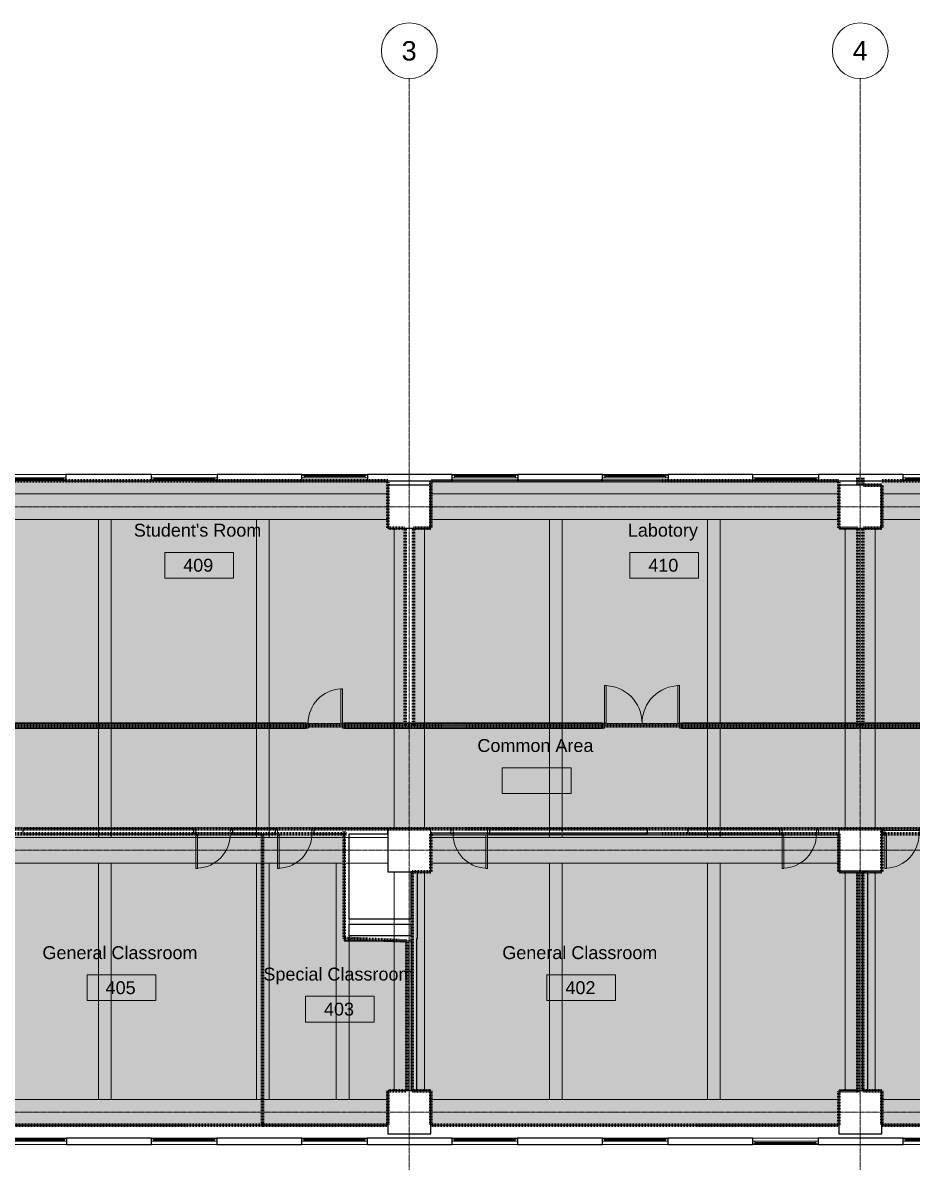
# Model space of a CAD drawing. Header units: millimetres. Extents: x -67365 to 30970, y -17720 to 25093.
# Drawn here: x -36155 to -15445, y -1436 to 25093 of the extents above; entities that cross this region are included whole.
import ezdxf

# ---------------------------------------------------------------- set-up
doc = ezdxf.new("R2010")
doc.units = ezdxf.units.MM
doc.linetypes.add('網格線', pattern=[22.225, 12.7, -3.175, 3.175, -3.175])
doc.linetypes.add('虛線', pattern=[6.35, 3.175, -3.175])
for name, color, linetype, lineweight in [('_房間分隔_', 4, '虛線', 70), ('_線_', 92, 'Continuous', 9), ('_超出_', 135, 'Continuous', 18), ('A-AREA-IDEN', 2, 'Continuous', 9), ('A-AREA-PATT', 32, 'Continuous', 9), ('A-DOOR', 31, 'Continuous', 9), ('A-DOOR-FRAM', 31, 'Continuous', 18), ('A-FLOR', 192, 'Continuous', 18), ('A-GLAZ', 151, 'Continuous', 9), ('A-WALL', 113, 'Continuous', 9), ('S-COLS', 52, 'Continuous', 18), ('S-GRID', 1, 'Continuous', 9), ('S-GRID-IDEN', 1, 'Continuous', 9)]:
    doc.layers.add(name, color=color, linetype=linetype, lineweight=lineweight)
doc.styles.add('Microsoft Sans Serif_1', font='micross.ttf', dxfattribs={"height": 450})
doc.styles.add('Microsoft Sans Serif_2', font='micross.ttf', dxfattribs={"height": 300})

# ---------------------------------------------------------------- blocks, each defined once
blk = doc.blocks.new('混凝土柱-矩形 - 100 x 100cm-193502-4F')
at = {"layer": 'S-COLS', "color": 55, "lineweight": 25}
for p, q in [((500, 500), (-500, 500)), ((-500, 500), (-500, -500)), ((500, -500), (500, 500)), ((-500, -500), (500, -500))]:
    blk.add_line(p, q, dxfattribs=at)
at = {"layer": 'S-COLS', "color": 135}
for p, q in [((-500, -500), (-500, 500)), ((-500, 500), (500, 500)), ((500, 500), (500, -500)), ((500, -500), (-500, -500))]:
    blk.add_line(p, q, dxfattribs=at)
blk = doc.blocks.new('固定窗-矩形- _2_ - 139_5 x 152_5 cm-884118-4F')
at = {"layer": 'A-GLAZ'}
for p, q in [((762.5, 0), (-762.5, 0)), ((-762.5, -60), (-762.5, 0)), ((-710.1, 0), (710.1, 0)), ((-710.1, -60), (-710.1, 0)), ((-762.5, -60), (762.5, -60)), ((710.1, -25), (-710.1, -25)), ((-710.1, -35), (-710.1, -25)), ((-710.1, -35), (710.1, -35)), ((710.1, -60), (-710.1, -60)), ((710.1, -60), (710.1, 0)), ((710.1, -35), (710.1, -25)), ((762.5, -60), (762.5, 0))]:
    blk.add_line(p, q, dxfattribs=at)
at = {"layer": 'A-GLAZ', "lineweight": 18}
for p, q in [((-710.1, 0), (-762.5, 0)), ((-762.5, 0), (-762.5, -60)), ((-710.1, -60), (-710.1, 0)), ((-762.5, -60), (-710.1, -60)), ((710.1, -25), (-710.1, -25)), ((-710.1, -25), (-710.1, -35)), ((-710.1, -35), (710.1, -35)), ((762.5, 0), (710.1, 0)), ((710.1, 0), (710.1, -60)), ((710.1, -35), (710.1, -25)), ((710.1, -60), (762.5, -60)), ((762.5, -60), (762.5, 0))]:
    blk.add_line(p, q, dxfattribs=at)
blk = doc.blocks.new('單開-矩形- _1_ - 90 x 210 cm-579825-4F')
at = {"layer": 'A-DOOR', "lineweight": 18}
for p, q in [((-400, -650), (-400, 150)), ((-400, 150), (-360, 150)), ((-360, 150), (-360, -650)), ((-360, -650), (-400, -650))]:
    blk.add_line(p, q, dxfattribs=at)
at = {"layer": 'A-DOOR'}
blk.add_arc((-400, 150), 800, 272.866, 0, dxfattribs=at)
at = {"layer": 'A-DOOR-FRAM'}
for p, q in [((-450, 150), (-450, 270)), ((-450, 270), (-400, 270)), ((-400, 270), (-400, 150)), ((450, 270), (400, 270)), ((400, 270), (400, 150)), ((450, 150), (450, 270)), ((-400, 150), (-450, 150)), ((400, 150), (450, 150))]:
    blk.add_line(p, q, dxfattribs=at)
blk = doc.blocks.new('雙開-矩形- _1_ - 185 x 210 cm-948230-4F')
at = {"layer": 'A-DOOR', "lineweight": 18}
for p, q in [((-835, 935), (-875, 935)), ((-875, 935), (-875, 60)), ((-835, 60), (-835, 935)), ((835, 60), (835, 935)), ((835, 935), (875, 935)), ((875, 935), (875, 60)), ((-875, 60), (-835, 60)), ((875, 60), (835, 60))]:
    blk.add_line(p, q, dxfattribs=at)
at = {"layer": 'A-DOOR'}
for centre, start, end in [((-875, 60), 360, 90), ((875, 60), 90, 180)]:
    blk.add_arc(centre, 875, start, end, dxfattribs=at)
at = {"layer": 'A-DOOR-FRAM'}
for p, q in [((-925, 60), (-925, -60)), ((-875, 60), (-925, 60)), ((-875, -60), (-875, 60)), ((875, -60), (875, 60)), ((875, 60), (925, 60)), ((925, 60), (925, -60)), ((-925, -60), (-875, -60)), ((925, -60), (875, -60))]:
    blk.add_line(p, q, dxfattribs=at)
blk = doc.blocks.new('單開-矩形- _1_ - 90 x 210 cm-948374-4F')
at = {"layer": 'A-DOOR', "lineweight": 18}
for p, q in [((-360, 650), (-400, 650)), ((-400, 650), (-400, -150)), ((-360, -150), (-360, 650)), ((-400, -150), (-360, -150))]:
    blk.add_line(p, q, dxfattribs=at)
at = {"layer": 'A-DOOR'}
blk.add_arc((-400, -150), 800, 360, 87.134, dxfattribs=at)
at = {"layer": 'A-DOOR-FRAM'}
for p, q in [((-450, -150), (-450, -270)), ((-400, -150), (-450, -150)), ((-400, -270), (-400, -150)), ((400, -270), (400, -150)), ((400, -150), (450, -150)), ((450, -150), (450, -270)), ((-450, -270), (-400, -270)), ((450, -270), (400, -270))]:
    blk.add_line(p, q, dxfattribs=at)
blk = doc.blocks.new('柱線 - 網格標頭符號-圓形-24584-4F')
at = {"layer": 'S-GRID-IDEN'}
blk.add_circle((0, 0), 6.5, dxfattribs=at)
blk = doc.blocks.new('房間編號標籤 - 房間編號-158586-4F')
at = {"layer": 'A-AREA-IDEN'}
for p, q in [((-8, 3), (-8, -3)), ((-8, 3), (8, 3)), ((8, 3), (8, -3)), ((-8, -3), (8, -3))]:
    blk.add_line(p, q, dxfattribs=at)

msp = doc.modelspace()

# ---------------------------------------------------------------- hatches: boundary and pattern name
at = {"layer": 'A-AREA-PATT'}
for color, points in [(112, [(-30575, 8726), (-27255, 8726), (-27255, 13326), (-27655, 13326), (-27655, 14426), (-37155, 14426), (-37155, 13326), (-37590, 13326), (-37590, 8726), (-37155, 8726)]), (40, [(-17155, 8726), (-16715, 8726), (-16715, 13326), (-17155, 13326), (-17155, 14426), (-26655, 14426), (-26655, 13326), (-27055, 13326), (-27055, 8726), (-21394, 8726)]), (30, [(-6175, 8726), (-5508, 8726), (-5508, 13326), (-6655, 13326), (-6655, 14426), (-16155, 14426), (-16155, 13326), (-16595, 13326), (-16595, 8726), (-6655, 8726)]), (254, [(6040, 4836), (6345, 4836), (6345, 6151), (6533, 6151), (6533, 7951), (6345, 7951), (6345, 9376), (4845, 9386), (4845, 8276), (3845, 8276), (3845, 9392), (-2980, 9436), (-2980, 9451), (-5320, 9451), (-5320, 8726), (-48186, 8726), (-48186, 6326), (-3232, 6326), (-3232, 4931), (-1975, 4931), (-1975, 4896), (2895, 4836)]), (1, [(-37155, -574), (-30575, -574), (-30575, 6206), (-37155, 6206), (-37155, 5338), (-37540, 5338), (-37540, 226), (-37205, 226), (-37205, -574)]), (30, [(-27655, -574), (-27655, 226), (-27215, 226), (-27215, 3716), (-28302, 3761), (-28300, 3776), (-28610, 3776), (-28610, 3774), (-28675, 3776), (-28675, 6206), (-30575, 6206), (-30575, -574), (-29832, -574)]), (1, [(-17155, -574), (-17155, 226), (-16715, 226), (-16715, 5326), (-17155, 5326), (-17155, 6206), (-26655, 6206), (-26655, 5326), (-27042, 5326), (-27042, 226), (-26655, 226), (-26655, -574), (-21394, -574)]), (1, [(-9923, -574), (-9923, 6206), (-16155, 6206), (-16155, 5326), (-16542, 5326), (-16542, 226), (-16155, 226), (-16155, -574), (-9925, -574)])]:
    msp.add_hatch(color=color, dxfattribs=at).paths.add_polyline_path(points)

# ---------------------------------------------------------------- linework, layer by layer
at = {"layer": '_房間分隔_'}
for p, q in [((-37155, 14426), (-27655, 14426)), ((-27655, 14426), (-27655, 13326)), ((-26655, 13326), (-26655, 14426)), ((-26655, 14426), (-17155, 14426)), ((-17155, 14426), (-17155, 13326)), ((-16715, 14501), (-16715, 14326)), ((-16595, 14501), (-16595, 14326)), ((-16595, 14326), (-16155, 14326)), ((-16155, 14426), (-6655, 14426)), ((-16155, 14326), (-16155, 13826)), ((-16155, 13326), (-16155, 13826)), ((-27655, 13326), (-27255, 13326)), ((-27255, 13326), (-27255, 8726)), ((-27055, 13326), (-27055, 8726)), ((-27055, 13326), (-26655, 13326)), ((-17155, 13326), (-16715, 13326)), ((-16715, 13326), (-16715, 8726)), ((-16595, 13326), (-16595, 8726)), ((-16595, 13326), (-16155, 13326)), ((-5320, 8726), (-48186, 8726)), ((-5320, 8726), (-48186, 8726)), ((-48186, 8726), (-5320, 8726)), ((-48186, 6326), (-3285, 6326)), ((-5358, 6326), (-48186, 6326)), ((-37155, 6206), (-30575, 6206)), ((-28615, 6206), (-30575, 6206)), ((-30575, 6206), (-30575, 26)), ((-28675, 3776), (-28675, 6266)), ((-26655, 6206), (-17155, 6206)), ((-26655, 5326), (-26655, 6206)), ((-17155, 6206), (-17155, 5326)), ((-16155, 5326), (-16155, 6326)), ((-16155, 6206), (-13255, 6206)), ((-27092, 226), (-27092, 5326)), ((-27092, 5326), (-26655, 5326)), ((-17155, 5326), (-16155, 5326)), ((-16715, 5326), (-16715, 176)), ((-16596, 5326), (-16596, 226)), ((-27215, 3716), (-28675, 3776)), ((-27215, 226), (-27215, 3716)), ((-30575, 26), (-30575, -574)), ((-27655, -574), (-27655, 226)), ((-27655, 226), (-27215, 226)), ((-26655, 226), (-27092, 226)), ((-26655, -574), (-26655, 226)), ((-17155, 226), (-16715, 226)), ((-17155, 226), (-17155, -574)), ((-16155, 226), (-16596, 226)), ((-16155, -574), (-16155, 226)), ((-30575, -574), (-37205, -574)), ((-30575, -574), (-27655, -574)), ((-17155, -574), (-26655, -574)), ((-9923, -574), (-16155, -574))]:
    msp.add_line(p, q, dxfattribs=at)
at = {"layer": '_線_'}
msp.add_line((-16155, 6284), (-15195, 6284), dxfattribs=at)
at = {"layer": '_超出_', "color": 7, "lineweight": 9}
for p, q in [((-48953, 14576), (-5358, 14576)), ((-5395, 14426), (-48803, 14426)), ((-35150, 14576), (-35150, 14576)), ((-33155, 14576), (-33155, 14576)), ((-31630, 14576), (-31630, 14576)), ((-29655, 14576), (-29655, 14576)), ((-28130, 14576), (-28130, 14576)), ((-26655, 14326), (-27655, 14326)), ((-27655, 14326), (-27655, 14126)), ((-27655, 13326), (-27655, 14326)), ((-27655, 14326), (-26655, 14326)), ((-26655, 14126), (-26655, 14326)), ((-26655, 14326), (-26655, 13326)), ((-26155, 14576), (-26155, 14576)), ((-24630, 14576), (-24630, 14576)), ((-22655, 14576), (-22655, 14576)), ((-21130, 14576), (-21130, 14576)), ((-19155, 14576), (-19155, 14576)), ((-17630, 14576), (-17630, 14576)), ((-16155, 14326), (-17155, 14326)), ((-17155, 14326), (-17155, 14126)), ((-17155, 13326), (-17155, 14326)), ((-17155, 14326), (-16155, 14326)), ((-16155, 14126), (-16155, 14326)), ((-16155, 14326), (-16155, 13326)), ((-15655, 14576), (-15655, 14576)), ((-27655, 14126), (-37155, 14126)), ((-37155, 14126), (-27655, 14126)), ((-27655, 14126), (-27655, 13526)), ((-17155, 14126), (-26655, 14126)), ((-26655, 13526), (-26655, 14126)), ((-26655, 14126), (-17155, 14126)), ((-17155, 14126), (-17155, 13526)), ((-6655, 14126), (-16155, 14126)), ((-16155, 13526), (-16155, 14126)), ((-16155, 14126), (-6655, 14126)), ((-37155, 13526), (-34395, 13526)), ((-37155, 13526), (-27655, 13526)), ((-34395, 13526), (-34395, 6126)), ((-34395, 13526), (-34395, 6126)), ((-34395, 13526), (-34095, 13526)), ((-34095, 13526), (-30715, 13526)), ((-34095, 6126), (-34095, 13526)), ((-34095, 13526), (-34095, 6126)), ((-30715, 13526), (-30715, 6126)), ((-30715, 13526), (-30715, 6126)), ((-30715, 13526), (-30415, 13526)), ((-30415, 13526), (-27655, 13526)), ((-30415, 6126), (-30415, 13526)), ((-30415, 13526), (-30415, 6126)), ((-27655, 13526), (-27655, 13326)), ((-27655, 13326), (-27505, 13326)), ((-26655, 13326), (-27655, 13326)), ((-27505, 13326), (-27505, 6326)), ((-27505, 13326), (-26805, 13326)), ((-27505, 6326), (-27505, 13326)), ((-26805, 6326), (-26805, 13326)), ((-26805, 6326), (-26805, 13326)), ((-26805, 13326), (-26655, 13326)), ((-26655, 13526), (-23895, 13526)), ((-26655, 13526), (-17155, 13526)), ((-26655, 13326), (-26655, 13526)), ((-23895, 13526), (-23895, 6126)), ((-23895, 13526), (-23895, 6126)), ((-23895, 13526), (-23595, 13526)), ((-23595, 13526), (-20215, 13526)), ((-23595, 6126), (-23595, 13526)), ((-23595, 13526), (-23595, 6126)), ((-20215, 13526), (-20215, 6126)), ((-20215, 13526), (-20215, 6126)), ((-20215, 13526), (-19915, 13526)), ((-19915, 13526), (-17155, 13526)), ((-19915, 6126), (-19915, 13526)), ((-19915, 13526), (-19915, 6126)), ((-17155, 13526), (-17155, 13326)), ((-17155, 13326), (-17005, 13326)), ((-16155, 13326), (-17155, 13326)), ((-17005, 13326), (-17005, 6326)), ((-17005, 13326), (-16305, 13326)), ((-17005, 6326), (-17005, 13326)), ((-16305, 6326), (-16305, 13326)), ((-16305, 6326), (-16305, 13326)), ((-16305, 13326), (-16155, 13326)), ((-16155, 13526), (-13395, 13526)), ((-16155, 13526), (-6655, 13526)), ((-16155, 13326), (-16155, 13526)), ((-34395, 6126), (-37155, 6126)), ((-37155, 6126), (-27655, 6126)), ((-34095, 6126), (-34395, 6126)), ((-30715, 6126), (-34095, 6126)), ((-30415, 6126), (-30715, 6126)), ((-27655, 6126), (-30415, 6126)), ((-27505, 6326), (-27655, 6326)), ((-27655, 6326), (-27655, 6126)), ((-27655, 5326), (-27655, 6326)), ((-27655, 6326), (-26655, 6326)), ((-27655, 6126), (-27655, 5526)), ((-26805, 6326), (-27505, 6326)), ((-26655, 6326), (-26805, 6326)), ((-26655, 6126), (-26655, 6326)), ((-26655, 6326), (-26655, 5326)), ((-23895, 6126), (-26655, 6126)), ((-26655, 5526), (-26655, 6126)), ((-26655, 6126), (-17155, 6126)), ((-23595, 6126), (-23895, 6126)), ((-20215, 6126), (-23595, 6126)), ((-19915, 6126), (-20215, 6126)), ((-17155, 6126), (-19915, 6126)), ((-17005, 6326), (-17155, 6326)), ((-17155, 6326), (-17155, 6126)), ((-17155, 5326), (-17155, 6326)), ((-17155, 6326), (-16155, 6326)), ((-17155, 6126), (-17155, 5526)), ((-16305, 6326), (-17005, 6326)), ((-16155, 6326), (-16305, 6326)), ((-16155, 5326), (-16155, 6326)), ((-16155, 6326), (-16155, 5326)), ((-37155, 5526), (-34395, 5526)), ((-37155, 5526), (-27655, 5526)), ((-34395, 5526), (-34395, 26)), ((-34395, 5526), (-34095, 5526)), ((-34395, 26), (-34395, 5526)), ((-34095, 5526), (-30715, 5526)), ((-34095, 26), (-34095, 5526)), ((-34095, 26), (-34095, 5526)), ((-30715, 5526), (-30715, 26)), ((-30715, 5526), (-30715, 26)), ((-30715, 5526), (-30415, 5526)), ((-30415, 5526), (-28855, 5526)), ((-30415, 26), (-30415, 5526)), ((-30415, 5526), (-30415, 26)), ((-28855, 5526), (-28855, 26)), ((-28855, 5526), (-28855, 26)), ((-28855, 5526), (-28555, 5526)), ((-28555, 5526), (-27655, 5526)), ((-28555, 26), (-28555, 5526)), ((-28555, 5526), (-28555, 26)), ((-27655, 5526), (-27655, 5326)), ((-27655, 5326), (-27505, 5326)), ((-26655, 5326), (-27655, 5326)), ((-27505, 5326), (-27505, 226)), ((-27505, 5326), (-26805, 5326)), ((-27505, 226), (-27505, 5326)), ((-26805, 226), (-26805, 5326)), ((-26805, 226), (-26805, 5326)), ((-26805, 5326), (-26655, 5326)), ((-26655, 5526), (-23895, 5526)), ((-26655, 5526), (-17155, 5526)), ((-26655, 5326), (-26655, 5526)), ((-23895, 5526), (-23895, 26)), ((-23895, 5526), (-23895, 26)), ((-23895, 5526), (-23595, 5526)), ((-23595, 5526), (-20215, 5526)), ((-23595, 26), (-23595, 5526)), ((-23595, 5526), (-23595, 26)), ((-20215, 5526), (-20215, 26)), ((-20215, 5526), (-20215, 26)), ((-20215, 5526), (-19915, 5526)), ((-19915, 5526), (-17155, 5526)), ((-19915, 26), (-19915, 5526)), ((-19915, 5526), (-19915, 26)), ((-17155, 5526), (-17155, 5326)), ((-17155, 5326), (-17005, 5326)), ((-16155, 5326), (-17155, 5326)), ((-17005, 5326), (-17005, 226)), ((-17005, 5326), (-16305, 5326)), ((-17005, 226), (-17005, 5326)), ((-16305, 226), (-16305, 5326)), ((-16305, 226), (-16305, 5326)), ((-16305, 5326), (-16155, 5326)), ((-34395, 26), (-37155, 26)), ((-37155, 26), (-27655, 26)), ((-34095, 26), (-34395, 26)), ((-30715, 26), (-34095, 26)), ((-30415, 26), (-30715, 26)), ((-28855, 26), (-30415, 26)), ((-28555, 26), (-28855, 26)), ((-27655, 26), (-28555, 26)), ((-26655, 226), (-27655, 226)), ((-27655, 226), (-27655, 26)), ((-27655, -774), (-27655, 226)), ((-27655, 226), (-26655, 226)), ((-27655, 26), (-27655, -574)), ((-27505, 226), (-26805, 226)), ((-26805, 226), (-27505, 226)), ((-26655, -774), (-26655, 226)), ((-26655, 226), (-26655, -774)), ((-23895, 26), (-26655, 26)), ((-26655, 26), (-26655, -574)), ((-26655, -574), (-26655, 26)), ((-26655, 26), (-17155, 26)), ((-23595, 26), (-23895, 26)), ((-20215, 26), (-23595, 26)), ((-19915, 26), (-20215, 26)), ((-17155, 26), (-19915, 26)), ((-17005, 226), (-17155, 226)), ((-17155, 226), (-17155, 26)), ((-17155, -774), (-17155, 226)), ((-17155, 226), (-16155, 226)), ((-17155, 26), (-17155, -574)), ((-16305, 226), (-17005, 226)), ((-16155, 226), (-16305, 226)), ((-16155, 26), (-16155, 226)), ((-16155, 226), (-16155, -774)), ((-13395, 26), (-16155, 26)), ((-16155, -574), (-16155, 26)), ((-16155, 26), (-6655, 26)), ((-37155, -574), (-27655, -574)), ((-37155, -574), (-27655, -574)), ((-27655, -574), (-27655, -774)), ((-27655, -774), (-26655, -774)), ((-26655, -774), (-27655, -774)), ((-26655, -574), (-17155, -574)), ((-26655, -574), (-17155, -574)), ((-17155, -574), (-17155, -774)), ((-17155, -774), (-16155, -774)), ((-16155, -774), (-17155, -774)), ((-16155, -574), (-6655, -574)), ((-16155, -574), (-6655, -574)), ((-16155, -774), (-16155, -574)), ((-9953, -1024), (-48953, -1024)), ((-48804, -874), (-9803, -874)), ((-35135, -874), (-35135, -874)), ((-33160, -874), (-33160, -874)), ((-31635, -874), (-31635, -874)), ((-29660, -874), (-29660, -874)), ((-28135, -874), (-28135, -874)), ((-26160, -874), (-26160, -874)), ((-24635, -874), (-24635, -874)), ((-22660, -874), (-22660, -874)), ((-21135, -874), (-21135, -874)), ((-19160, -874), (-19160, -874)), ((-17635, -874), (-17635, -874)), ((-15660, -874), (-15660, -874))]:
    msp.add_line(p, q, dxfattribs=at)
at = {"layer": 'A-FLOR', "color": 135}
for p, q in [((-47160, 14426), (-7150, 14426)), ((-9803, -874), (-48804, -874))]:
    msp.add_line(p, q, dxfattribs=at)
at = {"layer": 'A-WALL'}
for p, q in [((-7150, 14576), (-47160, 14576)), ((-16135, 6326), (-16135, 6206)), ((-16135, 6326), (-16135, 6326)), ((-16135, 6206), (-16135, 6206)), ((-47140, -874), (-9803, -874)), ((-47140, -1024), (-10615, -1024))]:
    msp.add_line(p, q, dxfattribs=at)
at = {"layer": 'A-WALL', "lineweight": 25}
for p, q in [((-33155, 14576), (-35150, 14576)), ((-35150, 14576), (-35150, 14426)), ((-35150, 14426), (-33155, 14426)), ((-33155, 14426), (-33155, 14576)), ((-29655, 14576), (-31630, 14576)), ((-31630, 14576), (-31630, 14426)), ((-31630, 14426), (-29655, 14426)), ((-29655, 14426), (-29655, 14576)), ((-26155, 14576), (-28130, 14576)), ((-28130, 14576), (-28130, 14426)), ((-28130, 14426), (-26155, 14426)), ((-26155, 14426), (-26155, 14576)), ((-22655, 14576), (-24630, 14576)), ((-24630, 14576), (-24630, 14426)), ((-24630, 14426), (-22655, 14426)), ((-22655, 14426), (-22655, 14576)), ((-19155, 14576), (-21130, 14576)), ((-21130, 14576), (-21130, 14426)), ((-21130, 14426), (-19155, 14426)), ((-19155, 14426), (-19155, 14576)), ((-15655, 14576), (-17630, 14576)), ((-17630, 14576), (-17630, 14426)), ((-17630, 14426), (-15655, 14426)), ((-15655, 14426), (-15655, 14576)), ((-29561, 8786), (-37811, 8786)), ((-29561, 8666), (-29561, 8786)), ((-22661, 8786), (-28661, 8786)), ((-28661, 8786), (-28661, 8666)), ((-22661, 8666), (-22661, 8786)), ((-15211, 8786), (-20811, 8786)), ((-20811, 8786), (-20811, 8666)), ((-37811, 8666), (-29561, 8666)), ((-28661, 8666), (-22661, 8666)), ((-20811, 8666), (-15211, 8666)), ((-32175, 6326), (-36155, 6326)), ((-36155, 6326), (-36155, 6206)), ((-36155, 6206), (-32175, 6206)), ((-32175, 6206), (-32175, 6326)), ((-30275, 6326), (-31275, 6326)), ((-31275, 6326), (-31275, 6206)), ((-31275, 6206), (-30275, 6206)), ((-30275, 6206), (-30275, 6326)), ((-27655, 6326), (-29375, 6326)), ((-29375, 6326), (-29375, 6206)), ((-29375, 6206), (-28675, 6206)), ((-28675, 6206), (-28675, 3716)), ((-28555, 4226), (-28555, 6206)), ((-28555, 6206), (-27655, 6206)), ((-27655, 6206), (-27655, 6326)), ((-21610, 6326), (-25285, 6326)), ((-25285, 6326), (-25285, 6206)), ((-25285, 6206), (-21610, 6206)), ((-21610, 6206), (-21610, 6326)), ((-18525, 6326), (-20670, 6326)), ((-20670, 6326), (-20670, 6206)), ((-20670, 6206), (-18525, 6206)), ((-18525, 6206), (-18525, 6326)), ((-16135, 6326), (-16155, 6326)), ((-16155, 6326), (-16155, 6206)), ((-16155, 6206), (-16135, 6206)), ((-16135, 6206), (-16135, 6326)), ((-27117, 5326), (-27117, 4226)), ((-26967, 5326), (-27117, 5326)), ((-26967, 3776), (-26967, 5326)), ((-16602, 5326), (-16602, 226)), ((-16482, 5326), (-16602, 5326)), ((-16482, 226), (-16482, 5326)), ((-27117, 4226), (-28555, 4226)), ((-28555, 3836), (-28555, 4106)), ((-28555, 4106), (-27117, 4106)), ((-27117, 4106), (-27117, 3836)), ((-28675, 3716), (-27102, 3716)), ((-27117, 3836), (-28555, 3836)), ((-27102, 3716), (-27102, 226)), ((-26982, 226), (-26982, 3776)), ((-26982, 3776), (-26967, 3776)), ((-27102, 226), (-26982, 226)), ((-16602, 226), (-16482, 226)), ((-33160, -874), (-35135, -874)), ((-35135, -874), (-35135, -1024)), ((-35135, -1024), (-33160, -1024)), ((-33160, -1024), (-33160, -874)), ((-29660, -874), (-31635, -874)), ((-31635, -874), (-31635, -1024)), ((-31635, -1024), (-29660, -1024)), ((-29660, -1024), (-29660, -874)), ((-26160, -874), (-28135, -874)), ((-28135, -874), (-28135, -1024)), ((-28135, -1024), (-26160, -1024)), ((-26160, -1024), (-26160, -874)), ((-22660, -874), (-24635, -874)), ((-24635, -874), (-24635, -1024)), ((-24635, -1024), (-22660, -1024)), ((-22660, -1024), (-22660, -874)), ((-19160, -874), (-21135, -874)), ((-21135, -874), (-21135, -1024)), ((-21135, -1024), (-19160, -1024)), ((-19160, -1024), (-19160, -874)), ((-15660, -874), (-17635, -874)), ((-17635, -874), (-17635, -1024)), ((-17635, -1024), (-15660, -1024)), ((-15660, -1024), (-15660, -874))]:
    msp.add_line(p, q, dxfattribs=at)
at = {"layer": 'S-GRID', "linetype": '網格線'}
for p, q in [((-27155, -17720), (-27155, 23793)), ((-16655, -17720), (-16655, 23793)), ((-67365, 13826), (18953, 13826)), ((-67365, 8776), (18953, 8776)), ((-67365, 5826), (18953, 5826)), ((-67365, -274), (18953, -274))]:
    msp.add_line(p, q, dxfattribs=at)

# ---------------------------------------------------------------- block references
at = {"layer": 'A-AREA-IDEN', "xscale": 99.99999999999993, "yscale": 99.99999999999993, "zscale": 99.99999999999993}
for p in [(-32051, 12462), (-21222, 12462), (-24190, 7448), (-33858, 2626), (-23151, 2626), (-28773, 2127)]:
    msp.add_blockref('房間編號標籤 - 房間編號-158586-4F', p, dxfattribs=at)
at = {"layer": 'A-DOOR'}
for name, p, rotation in [('單開-矩形- _1_ - 90 x 210 cm-579825-4F', (-29111, 8936), 180), ('單開-矩形- _1_ - 90 x 210 cm-948374-4F', (-25735, 6056), 180), ('單開-矩形- _1_ - 90 x 210 cm-579825-4F', (-15685, 6056), 8.537736462515939e-07)]:
    msp.add_blockref(name, p, dxfattribs=dict(at, rotation=rotation))
for name, p in [('雙開-矩形- _1_ - 185 x 210 cm-948230-4F', (-21736, 8726)), ('單開-矩形- _1_ - 90 x 210 cm-579825-4F', (-31725, 6056)), ('單開-矩形- _1_ - 90 x 210 cm-579825-4F', (-29825, 6056)), ('單開-矩形- _1_ - 90 x 210 cm-579825-4F', (-18075, 6056))]:
    msp.add_blockref(name, p, dxfattribs=at)
at = {"layer": 'A-GLAZ'}
for p in [(-35913, 14501), (-32393, 14501), (-18393, 14501), (-14893, 14501), (-18398, -949)]:
    msp.add_blockref('固定窗-矩形- _2_ - 139_5 x 152_5 cm-884118-4F', p, dxfattribs=at)
at = {"layer": 'A-GLAZ', "rotation": 180}
for p in [(-28893, 14501), (-25393, 14501), (-21893, 14501), (-35898, -949), (-32398, -949), (-28898, -949), (-25398, -949), (-21898, -949), (-14898, -949)]:
    msp.add_blockref('固定窗-矩形- _2_ - 139_5 x 152_5 cm-884118-4F', p, dxfattribs=at)
at = {"layer": 'S-COLS', "color": 135}
for p in [(-27155, 13826), (-16655, 13826), (-27155, 5826), (-16655, 5826), (-27155, -274), (-16655, -274)]:
    msp.add_blockref('混凝土柱-矩形 - 100 x 100cm-193502-4F', p, dxfattribs=at)
at = {"layer": 'S-GRID-IDEN', "xscale": 99.99999999999993, "yscale": 99.99999999999993, "zscale": 99.99999999999993}
for p in [(-27155, 24443), (-16655, 24443)]:
    msp.add_blockref('柱線 - 網格標頭符號-圓形-24584-4F', p, dxfattribs=at)

# ---------------------------------------------------------------- texts
at = {"layer": 'A-AREA-IDEN', "char_height": 300, "attachment_point": 1, "style": 'Microsoft Sans Serif_2'}
for s, insert, width in [("Student's Room", (-33570, 13429), 3647.68), ('Labotory', (-22066, 13429), 2012.24), ('409', (-32420, 12613), 865.82), ('410', (-21591, 12613), 865.82), ('Common Area', (-25570, 8416), 3310.97), ('General Classroom', (-35698, 3593), 4425.31), ('General Classroom', (-24990, 3593), 4425.31), ('Special Classroom', (-30553, 3094), 4281.01), ('405', (-34227, 2777), 865.82), ('402', (-23520, 2777), 865.82), ('403', (-29142, 2278), 865.82)]:
    msp.add_mtext(s, dxfattribs=dict(at, insert=insert, width=width))

# ---------------------------------------------------------------- next in the draw order: texts
at = {"layer": 'S-GRID-IDEN', "char_height": 450, "width": 424.89, "attachment_point": 1, "style": 'Microsoft Sans Serif_1', "bg_fill": 3, "box_fill_scale": 1.25, "bg_fill_color": 256, "bg_fill_true_color": 13158600, "bg_fill_transparency": 0}
for s, insert in [('\\fMicrosoft Sans Serif|b0|i0|c136|p34|;3', (-27334, 24666)), ('\\fMicrosoft Sans Serif|b0|i0|c136|p34|;4', (-16834, 24666))]:
    msp.add_mtext(s, dxfattribs=dict(at, insert=insert))

doc.saveas('drawing.dxf')
